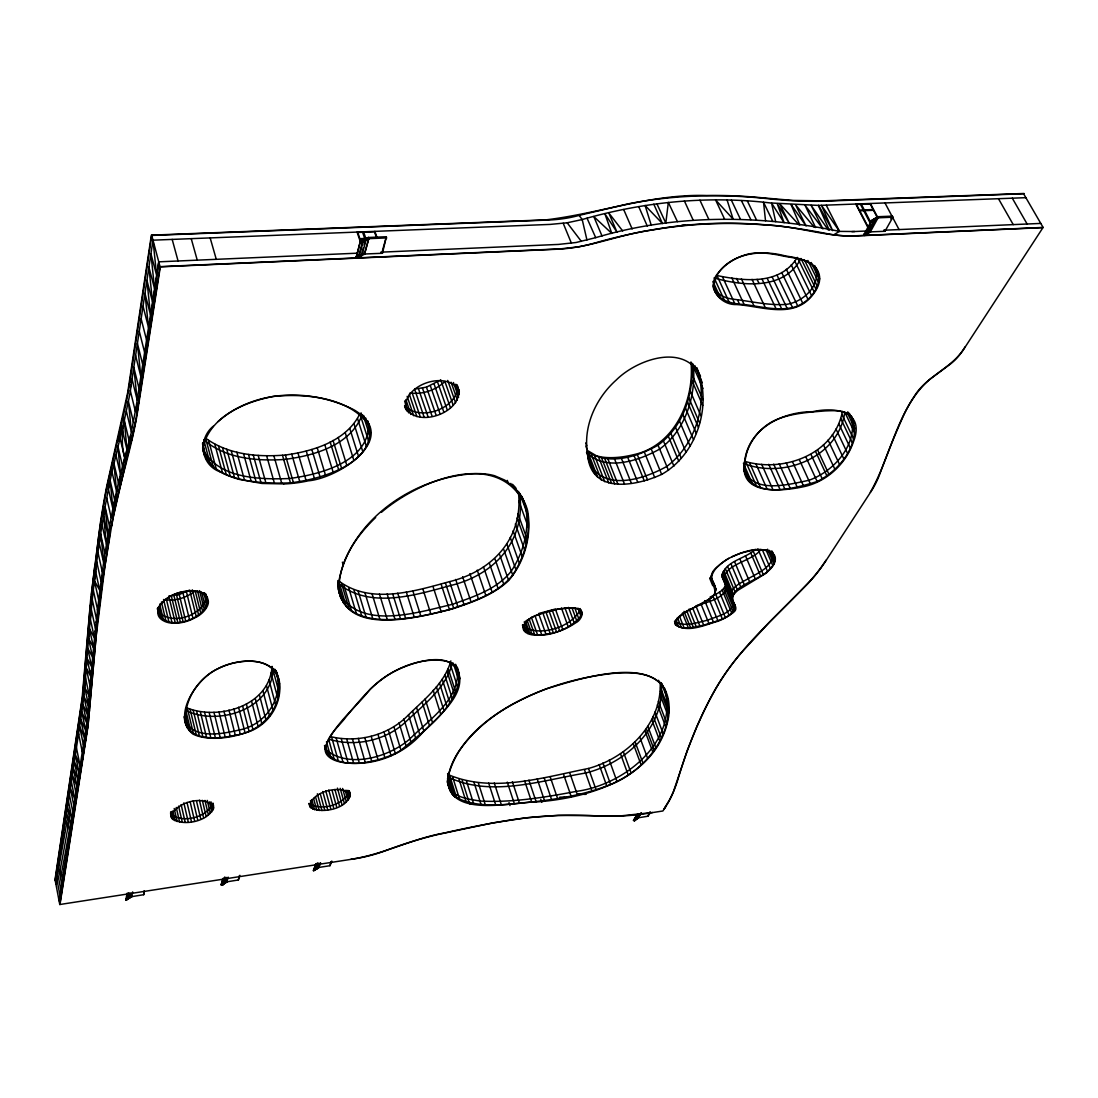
<?xml version="1.0" encoding="UTF-8"?>
<svg xmlns="http://www.w3.org/2000/svg" width="1098" height="1098" viewBox="0 0 1098 1098"><rect width="100%" height="100%" fill="white"/><g stroke="black" fill="none" stroke-linecap="round" stroke-linejoin="round"><path stroke-width="1.5" d="M587.759 456.068C591.973 495.088 637.252 485.632 661.655 474.405C696.997 454.448 712.808 404.764 696.859 367.899M674.515 621.262C678.646 632.777 694.91 626.395 703.736 625.242C714.043 621.194 733.67 618.75 735.015 605.533C718.751 580.664 788.625 580.046 772.086 551.251C776.492 565.319 757.922 573.101 748.26 578.66C741.521 582.53 724.9 589.791 732.284 599.741M203.446 445.568C205.367 482.502 263.506 484.081 290.448 482.832C320.781 479.455 381.555 462.423 367.542 420.754L368.942 425.132C348.889 396.954 305.395 393.4 273.443 396.405C245.65 401.717 211.489 415.689 203.446 445.568L202.65 442.59M457.825 387.718C455.039 409.293 421.33 420.946 405.313 406.589C415.95 430.485 467.954 411.201 457.276 385.261M661.778 683.779C684.109 724.9 645.94 773.047 606.741 785.921C577.301 797.175 545.555 800.744 514.372 803.805C494.594 805.493 473.073 806.673 455.052 796.846L448.135 774.584C492.522 793.483 543.469 777.315 588.542 768.449C626.45 758.032 661.984 724.282 660.186 682.778M455.052 796.846C441.739 785.317 450.29 764.99 457.907 752.638C473.842 729.113 497.078 711.284 522.538 699.055C550.867 685.193 581.816 676.78 613.137 673.39C632.201 671.88 657.99 671.633 666.376 692.852M597.71 477.356L587.732 451.717C608.608 465.964 637.938 456.658 658.045 445.157C683.478 426.628 693.812 393.606 691.918 363.164L702.995 388.596M187.003 727.658L184.313 716.459C184.876 741.96 217.898 739.325 235.288 735.207C264.81 731.666 287.58 700.936 276.531 671.921M518.256 491.341C535.632 516.554 528.66 550.922 512.697 575.05C497.147 594.347 472.071 601.882 449.425 609.527C415.717 618.188 338.445 636.936 337.8 580.595M109.827 525.146L109.471 536.881L102.677 580.046L97.242 623.87L88.224 722.992L59.772 904.519L353.762 858.924A159.704 134.999 17.4 0 0 383.655 851.362L388.568 849.523A544.21 479.785 61.8 0 1 436.908 834.727L492.618 822.924L526.422 817.777L558.113 815.375L619.739 815.992L652.528 812.506M158.414 612.588C156.712 591.232 215.853 578.605 205.587 607.825C196.075 622.511 161.077 631.954 157.426 608.429L159.114 615.278M339.296 592.755C337.045 563.549 355.436 536.881 375.667 517.515M107.055 551.1L107.755 536.853M744.636 472.222C754.889 500.153 796.325 487.869 817.145 481.528C839.929 470.369 863.179 441.89 851.197 415.799C858.636 443.853 834.109 471.509 808.773 480.334C788.899 484.355 753.736 494.347 743.922 469.766M60.006 904.381L87.977 726.547L96.144 636.483L104.914 566.403L112.737 519.244L126.078 461.585L126.668 450.702L131.225 432.859L136.083 407.138L135.37 411.407L130.278 390.586M206.616 596.763C203.199 615.896 170.917 626.533 158.126 611.119M84.999 684.768L82.789 705.602L55.888 884M325.928 751.54C324.624 737.115 338.596 727.178 346.213 716.623C359.54 700.771 372.524 683.862 390.764 673.376C408.072 663.302 455.711 645.981 459.595 678.372C454.092 710.296 424.034 730.499 400.948 750.25C383.627 761.271 334.149 774.323 324.884 747.752M118.543 483.23L113.876 463.274L116.608 491.767L111.969 471.838L111.804 472.593C96.802 542.508 90.05 613.878 84.985 685.097L85.493 677.782L89.391 696.352L84.793 687.595L88.663 706.11L83.942 696.544L87.813 715.1L82.926 704.6L86.783 723.102L81.828 712.026L85.644 730.458L80.73 719.341L84.505 737.705L79.632 726.56L83.393 744.869M59.772 904.519L55.188 880.322L82.679 696.173L89.803 611.229L98.642 536.716A2381.287 503.584 74.9 0 1 106.945 486.894L123.305 415.593A334.437 57.618 86.3 0 0 129.77 382.2L151.73 235.439L548.369 220.039A129.77 84.711 19.6 0 0 579.099 215.386L627.685 203.967A488.088 352.691 31.7 0 1 769.108 198.834A341.135 199.932 22 0 0 837.458 200.687L1023.597 193.756L1043.1 227.423L963.907 348.972A97.489 55.037 89.8 0 1 950.69 363.836L930.033 379.181A153.802 90.379 84.2 0 0 902.323 418.297L900.209 423.087A1473.104 985.441 53.4 0 0 881.488 469.464L879.896 473.787A101.332 53.102 86.5 0 1 871.771 490.353L825.243 561.792A315.222 148.738 88.1 0 1 807.442 584.109L769.286 622.429L743.881 649.934A610.131 296.089 72.8 0 0 700.14 719.533A773.568 375.091 70.5 0 0 677.576 780.554A163.973 67.211 82.6 0 1 668.147 802.665L664.784 808.073M126.668 450.702C101.798 539.694 94.881 632.16 86.687 723.76L59.072 900.785L61.159 896.49M346.295 606.672L338.664 580.856C370.506 604.998 414.756 591.095 449.59 581.624C492.659 571.125 523.719 537.938 518.393 491.835M90.132 686.538L86.193 667.872L86.948 658.045L91.724 666.994L87.703 648.424M90.489 681.831L91.422 670.576L92.85 668.462M87.73 648.191L92.589 657.304L88.567 638.487L89.432 628.742L94.428 638.007L90.352 619.08L91.312 609.459L95.402 628.372M89.432 628.742L94.414 651.471M115.715 504.943L117.102 489.543M112.737 519.244L114.467 501.58M713.055 286.66C716.404 300.44 731.886 303.954 744.101 304.489C760.049 306.411 776.478 311.022 792.509 307.577C809.665 303.817 826.904 282.557 814.551 265.757C823.226 284.094 802.72 303.021 785.262 304.475C767.612 305.532 750.181 301.085 732.723 299.15C725.435 298.107 717.79 295.046 713.824 288.486M91.491 594.608L94.84 565.333M524.638 630.691L523.321 626.931C541.204 636.771 570.754 627.329 580.526 609.843L581.913 613.604C575.009 629.442 533.216 645.336 522.785 626.656M118.886 490.724L120.986 472.909M98.614 599.851L94.428 580.746L96.748 561.86L101.002 581.116M170.465 813.824C182.117 823.857 207.138 817.557 212.943 803.379C216.457 820.494 178.768 829.319 170.972 816.239C176.133 801.979 204.585 794.183 213.849 807.154M122.235 476.683L124.513 458.827M731.886 600.428L722.21 577.15C723.143 561.16 745.583 559.074 755.259 549.384M523.664 629.168C524.926 614.688 546.159 612.698 557.427 609.321C564.894 608.992 578.385 604.38 581.913 613.604M119.064 441.039L121.576 422.222M709.967 597.161C715.841 594.1 724.241 591.204 725.805 584.026L727.288 587.581C722.621 599.453 706.783 602.088 695.912 605.89L703.736 625.242M86.385 665.21L84.079 681.515L85.177 682.119M137.236 411.695L158.757 261.832L357.303 253.185M101.716 575.832L102.677 580.046M126.078 461.585L130.607 435.549M105.024 553.543L100.645 534.012L99.273 543.194L103.624 562.629M129.77 382.2L130.058 380.21M125.762 462.807L124.76 457.893C117.5 432.681 128.425 409.499 131.184 384.767M735.015 605.533L733.505 601.924C733.203 613.562 716.253 616.321 707.592 620.219C697.244 622.442 684.534 627.521 674.735 621.441L676.162 625.037M54.9 880.486L82.158 697.848L90.763 598.383L100.357 523.019A1834.127 394.662 76.5 0 1 106.588 486.922L127.739 392.315L151.359 235.15L546.035 219.847C599.7 213.479 651.732 193.715 706.59 195.513A479.428 345.774 31.6 0 1 761.82 197.75L792.838 200.426L822.196 200.865L1024.063 193.481M130.895 386.674L152.993 240.174L550.249 224.404L567.172 222.784L582.201 219.545M56.163 882.147L56.725 878.455L59.923 895.295M78.136 736.497L78.562 733.711L82.281 751.952M136.097 407.056L158.757 261.832M151.73 235.439L160.034 266.649L135.644 421.193L127.656 455.794M193.44 733.601L187.346 708.086C219.339 720.494 269.49 705.822 272.071 666.39L278.837 691.671M273.1 670.274C270.396 710.296 217.624 725.874 185.85 710.516L190.997 732.146M61.378 889.819L87.538 727.837M102.045 524.858L106.479 544.457L103.528 515.799L105.079 506.851L109.567 526.546M756.618 486.414L745.72 461.585C784.137 472.73 834.453 454.174 842.44 411.421M127.739 405.066L128.301 401.992M111.694 526.011C118.268 485.7 132.625 447.106 138.334 406.644L160.322 266.869L557.606 249.205C589.887 247.846 620.013 234.272 651.896 230.058C689.585 223.498 728.084 221.851 766.198 225.035C797.326 225.859 827.384 237.786 858.636 235.823L1042.743 227.629M110.157 480.512L108.373 489.104L112.943 508.964L110.157 480.512L114.727 500.29M131.609 440.627L135.644 421.193M128.699 893.58L128.013 896.682L128.713 893.676M127.299 894.06L127.148 893.305L125.831 899.674L127.752 899.386L129.084 893.086M129.646 896.874L130.333 893.772L129.674 896.97L143.687 894.705L144.414 891.576M132.007 896.503L125.954 900.291L125.803 899.537L127.739 899.276L127.684 898.233L131.65 896.654L132.652 891.905M111.804 472.593L124.294 420.561L129.207 440.943M361.571 254.132L382.433 253.281L386.372 236.743L368.31 237.484L368.736 238.842L364.55 254.132L364.124 252.828M144.222 890.656L143.687 894.705M338.308 760.928L331.582 736.868C358.785 742.975 388.98 735.138 408.538 714.839C424.72 699.001 444.525 683.601 450.866 660.914M452.403 663.082C445.829 688.487 423.169 705.245 404.984 722.525C384.931 740.944 354.38 747.216 328.59 739.091L334.272 759.487M349.329 792.166C342.933 805.122 321.481 811.285 309.279 803.475L310.254 807.14C320.945 815.224 353.762 807.812 349.219 790.793L350.344 795.817M365.058 254.036L356.383 257.879L360.199 241.587L368.297 237.484L369.271 238.637L386.784 237.923M356.136 257.124L360.24 241.834M356.095 257.001L358.991 257.001L363.122 241.711L360.501 242.576L360.199 241.587L366.018 240.146L361.901 255.559L358.758 255.573L362.477 241.807M710.406 577.754C716.843 586.497 718.751 594.8 707.332 600.414C697.601 608.47 678.77 609.884 675.462 623.664M361.613 254.256L363.232 248.011M364.111 245.074L365.73 238.842L369.271 238.637L361.736 242.397M368.31 237.484L360.185 241.642M364.509 254.009L368.695 238.719M362.148 414.866C350.495 445.568 313.383 455.986 283.709 459.513C256.246 461.174 225.419 458.58 203.761 439.79L210.13 463.768M382.461 250.577L386.372 236.743M224.898 878.235L223.059 878.62L221.192 884.7L223.059 884.508L224.898 878.235L223.031 878.524L221.206 884.796L223.045 884.412L224.816 877.206M224.843 877.302L222.99 883.478L226.764 881.859L228.151 877.124M239.872 875.298L238.403 879.965L224.857 882.147L226.229 877.412M226.38 878.441L224.98 883.067M239.158 875.943L238.403 879.965M316.677 864.579L317.528 863.879L315.716 864.153L313.561 870.989L319.065 867.393M317.418 862.863L315.222 870.124L313.424 870.412L315.744 864.25L317.542 863.975M315.222 870.124L317.528 863.879M318.626 863.11L316.897 867.818C318.091 869.945 313.987 867.983 315.195 870.028L313.397 870.316L318.475 866.555L318.736 867.53L320.492 862.918M318.791 864.112L317.061 868.82L316.869 867.736L329.99 865.704L331.802 861.052M318.722 867.447L320.479 862.822M330.965 861.724L329.99 865.704M715.127 592.742C714.469 582.118 705.259 575.832 718.312 566.06A34.299 15.976 -22.5 0 1 728.633 558.457C741.466 552.212 763.673 542.865 774.351 556.425M213.094 466.403L205.587 438.129C228.274 454.846 258.154 457.262 285.384 455.025C313.493 451.196 346.419 441.08 359.897 413.795L368.791 441.671M867.887 232.076L870.302 231.98L878.043 217.843L877.522 216.731L892.358 216.128L892.907 217.184L884.961 231.28L867.832 231.966L863.783 234.478L864.195 235.37L870.714 231.843M863.755 234.533L866.226 234.547L873.939 220.396L871.579 220.506L863.879 234.643M871.634 220.616L877.48 216.786M864.195 235.37L865.224 235.329M866.542 231.856L870.426 224.843M871.977 222.029L873.528 219.229L876.094 219.12L873.583 219.339L872.032 222.139M866.596 231.966L869.698 226.353M873.335 222.263L875.614 217.939L892.907 217.184M865.814 233.366L868.367 233.256L876.094 219.12M890.766 218.941L892.358 216.128M870.33 492.302C887.623 461.929 894.225 426.312 913.879 397.009C926.314 375.626 952.707 368.283 965.018 346.941M633.532 820.343L637.389 814.249L638.981 814.071L635.152 820.11L633.56 820.357L637.416 814.4L639.009 814.153L635.179 820.206L633.587 820.453L636.84 817.667M638.02 814.345L634.987 819.273L636.716 818.998L639.75 814.071M634.438 820.796L638.391 817.694L634.466 820.879L633.546 820.316M641.15 812.891L638.103 817.818L641.177 812.987M648.547 814.167L650.112 811.724M636.469 818.079L648.067 816.198L650.414 812.547M663.741 809.432L669.327 800.195A155.257 63.766 82.5 0 0 673.609 791.095L687.211 750.62L696.557 727.192A895.501 433.834 68.9 0 1 711.188 696.914C735.152 650.304 776.698 616.952 811.697 579.14M665.964 806.261L662.89 810.983L647.806 813.33A253.679 198.354 25.7 0 1 621.221 816.02L620.562 816.034A330.237 253.075 24.3 0 1 589.063 815.498A499.727 436.867 58 0 0 511.215 819.89L502.994 821.249A2592.68 1662.248 84.5 0 0 444.292 832.998C412.272 838.625 383.147 854.587 350.962 859.267M83.324 690.313L84.738 688.172M91.367 608.855L89.803 611.229L95.553 571.262L99.767 590.395L94.428 580.746M98.902 597.477L100.7 594.773M826.19 560.062L820.494 568.311M729.141 302.142L716.967 275.529C744.32 281.198 780.39 285.356 797.299 257.371L814.236 292.068M81.952 701.581L83.626 699.385M213.232 426.244C197.75 438.884 200.412 464.77 220.012 471.824M82.679 696.173L84.175 694.43M676.739 619.148L684.329 612.945L710.131 598.52M732.64 612.904C740.628 608.251 730.925 602.541 732.627 596.749A32.967 11.007 -19 0 1 737.952 590.271L766.308 573.101L773.829 564.55A34.299 15.976 -22.5 0 0 774.323 555.012L770.261 551.525A34.285 15.948 -22.5 0 0 760.626 549.755A40.324 18.735 -22.5 0 0 751.499 550.482L740.766 553.09L731.735 556.782M760.818 549.439C753.173 561.915 717.186 565.017 725.627 583.738M89.926 705.341L88.636 706.549L89.473 711.175M381.431 512.313C416.746 481.912 496.721 447.092 524.775 504.284L522.195 497.161M218.063 421.591C255.052 388.884 311.228 388.225 353.872 409.774C401.58 437.526 338.664 478.289 308.346 480.814A64.164 29.509 -7.2 0 1 283.723 483.971M639.009 814.153L637.609 814.922L637.389 814.249M424.144 417.226L414.591 389.131L426.436 387.155L439.612 380.498M128.37 897.766L125.803 899.55L130.017 896.641M222.139 885.139L227.108 881.708L222.167 885.263L221.178 884.659M224.925 878.331L224.019 879.059M728.743 558.333C721.084 563.233 710.914 570.027 711.422 580.238M878.537 217.775L873.006 221.069L871.579 220.396M872.965 221.123L878.51 217.829M160.034 266.649L560.323 248.875L578.783 246.83A230.649 148.601 18.7 0 0 598.849 241.862A747.477 555.945 39.1 0 1 663.837 227.972L667.804 227.382A459.568 332.419 32 0 1 776.725 225.831A556.329 410.611 33.8 0 1 829.951 234.245L833.684 234.807L839.49 231.39L854.656 231.527M175.172 622.525L168.79 596.077L179.235 594.553L189.666 590.065L196.199 616.417M356.054 257.001L360.075 254.942M189.803 620.356L197.42 616.554A24.458 13.629 -18.4 0 0 206.163 608.21A24.389 13.656 -17.9 0 0 208.4 601.731L207.563 598.012A24.293 13.615 -16.4 0 0 201.167 592.453M545.857 633.999L538.61 613.549L555.368 609.033L562.725 629.47M826.272 205.257L839.531 231.39C759.143 214.714 674.886 214 595.734 237.648L576.052 242.507L558.415 244.429L380.786 252.169M595.706 237.662L587.059 218.228M579.099 215.386L582.201 219.531C643.071 201.991 707.181 195.417 770.206 202.938L818.586 205.422L1025.861 197.681M470.96 804.107L474.02 803.516M127.176 893.484L129.111 893.182L128.15 893.937M851.897 231.637L866.789 230.992M883.698 230.251L1040.78 223.416M358.758 255.573L361.901 255.559M1043.1 227.423L854.697 235.823A101.318 63.464 25.3 0 1 833.684 234.807M362.93 240.393L366.018 240.146M360.199 241.711L363.122 241.711M681.927 225.186L685.07 225.049M364.714 238.486L359.87 238.678L357.77 232.474L362.601 232.282L365.209 239.954M368.914 238.321L365.826 238.444L363.713 232.241L374.473 231.815L376.614 238.005M365.003 239.337L360.158 239.542L361.242 242.768M859.377 210.075L863.357 209.924M873.13 209.54L864.277 209.883L861.381 204.324L870.22 203.995L877.467 217.816M859.775 210.843L863.755 210.679M873.528 210.294L864.661 210.651L870.934 222.702M535.851 635.111C549.906 634.932 564.015 630.966 575.599 622.882C581.473 620.315 586.058 609.706 576.889 608.512C562.835 606.769 548.478 610.447 535.577 615.854C528.44 617.749 516.472 628.523 527.809 633.56M559.747 797.175L564.894 797.093M283.751 483.889L261.969 483.463L239.364 479.414A108.551 45.992 -6.2 0 1 220.039 471.811M438.02 660.049C412.491 659.569 388.061 671.784 370.067 689.338C355.217 708.375 333.957 724.268 325.283 747.285A44.524 20.162 -16.5 0 0 327.89 755.918A50.398 22.852 -16.6 0 0 342.658 762.437C371.344 766.788 400.894 756.22 420.534 734.905C435.577 718.092 473.307 691.26 454.792 665.223M566.39 797.121L571.015 797.175M98.642 536.716L100.22 536.744M409.966 392.919C422.497 394.772 435.755 390.188 444.91 381.528L453.241 405.313M580.403 794.17L585.193 794.362M168.927 621.948L163.561 599.522C174.664 601.594 186.454 597.902 195.183 590.902L200.756 613.192M201.14 592.467L191.546 590.71L179.262 592.536A24.417 14.26 -16.9 0 0 166.457 598.794A24.513 14.247 -17.2 0 0 158.537 608.278L157.879 613.672A24.293 14.027 -18.3 0 0 163.108 620.548A24.183 13.999 -18.7 0 0 175.104 623.225M715.704 278.412C744.471 286.317 784.645 289.748 800.977 258.51L815.979 289.186M110.363 522.195L112.051 522.84M743.387 463.287C782.737 479.373 838.625 457.688 844.774 412.121L854.697 432.832M853.022 419.614C848.164 409.307 834.645 410.625 825.243 410.899C808.073 412.313 790.162 413.287 774.296 420.603C754.587 430.21 740.025 454.174 746.338 476.107M90.256 684.891L91.422 685.523M588.006 450.811L596.214 455.697A51.551 27.972 -22.5 0 0 607.798 457.605A65.66 35.781 -22.7 0 0 633.23 454.778C674.227 446.213 694.718 400.605 690.958 361.928M339.831 584.781C371.728 608.882 415.991 594.924 450.866 585.467C494.58 574.927 525.681 540.916 519.752 494.278M512.478 484.287L515.662 487.69L517.144 491.794M798.946 224.774L779.704 203.803L789.338 223.416L777.192 203.61L784.082 222.674L771.551 203.061L775.668 221.659M350.248 794.444C341.409 783.588 309.046 792.166 310.254 807.14M586.483 452.39C605.602 471.989 638.981 460.693 659.665 449.082C685.852 429.963 696.283 395.5 693.291 364.193M814.373 227.327L795.583 204.846L806.056 225.941L791.246 204.653M722.21 577.15L724.145 580.169M278.453 679.044C271.22 655.588 238.952 659.294 221.055 667.241C198.971 676.546 182.79 700.167 185.809 724.46M816.596 269.916C808.773 257.44 792.07 258.483 779.443 255.203C767.626 253.062 755.122 251.264 743.511 255.477C728.743 260.322 708.622 274.98 715.704 292.631M622.703 230.978L608.731 212.875L617.062 232.268L604.874 213.739L611.833 233.462L593.785 216.539L602.033 236.015M567.172 222.784L581.35 241.395M828.221 229.949L811.106 205.326L822.965 228.947L805.054 205.257L815.581 227.533M839.49 231.39L821.469 205.353L832.682 230.662L818.586 205.422M710.392 577.589L714.578 586.373M96.089 621.893L97.242 623.87M1012.301 198.203L1027.124 224.006M998.48 198.724L1013.234 224.61M591.273 466.403C607.77 491.245 645.693 478.234 666.815 466.403C695.816 444.566 709.239 401.744 696.571 367.775M404.572 405.848L406.782 410.954M88.567 638.487L93.481 647.587M86.193 667.872L90.914 676.752L86.948 658.045M885.043 203.048L899.07 229.592M870.481 203.597L878.222 218.392M884.412 230.223L884.961 231.28M870.192 223.086L860.475 204.365L856.495 204.516L868.436 227.574M869.698 230.813L870.302 231.98M855.836 204.146L868.134 227.904M458.813 389.612C445.349 370.177 402.925 384.945 405.546 408.758M741.383 200.591L750.881 219.682M814.14 265.538L818.463 274.308M811.189 262.518L819.026 278.439M83.887 684.013L84.903 686.085M807.881 260.473L818.628 282.351M804.477 260.048L817.351 286.317M700.524 376.312C684.548 342.576 636.922 359.375 616.335 379.935C592.646 400.962 578.77 436.002 591.328 466.568M794.705 260.94L811.573 295.623M772.8 221.398L763.535 202.293L765.512 220.698M791.233 264.81L807.922 299.219M786.333 269.216L802.803 303.364M850.964 416.334L854.271 423.224M747.381 200.989L756.549 220.08M781.707 272.551L797.738 305.917M849.33 413.26L850.552 415.799M847.807 411.887L849.029 414.44M847.176 412.519L854.903 428.618M777.055 275.227L792.509 307.577M841.891 414.454L853.558 438.871M840.711 418.516L852.336 442.919M772.306 277.259L787.225 308.593M838.735 423.663L850.319 448.053M731.392 200.207L740.45 219.284M767.351 278.645L781.721 308.963M836.003 429.03L847.546 453.419M762.149 279.304L776.025 308.716M832.38 434.63L843.868 459.019M677.425 221.631L668.339 202.389L665.813 223.072L656.865 203.734M757.085 279.331L758.993 283.38M724.529 219.024L715.58 199.932L733.107 219.092L727.109 200.042M828.07 440.037L839.517 464.427M752.034 279.359L765.169 307.385M823.486 444.841L834.864 469.244M741.438 278.919L754.161 306.246M817.626 449.947L828.963 474.35M736.634 278.425L738.515 282.488M699.92 200.179L708.786 219.312M815.581 451.484L826.89 475.901M731.831 277.931L744.101 304.489M810.983 454.476L822.251 478.906M737.458 299.754L739.366 303.885M805.905 457.07L817.145 481.528M722.415 276.696L734.617 303.281M684.397 200.961L693.181 220.149M799.33 459.664L810.502 484.149M714.139 277.808L724.433 300.372M712.931 281.459L720.412 297.901M713.041 285.096L717.721 295.403M792.454 461.654L803.599 486.167M786.237 462.903L797.34 487.443M779.182 463.768L790.231 488.349M773.706 464.152L784.727 488.775M653.804 204.187L662.451 223.553L645.102 205.477L651.292 225.392M768.778 464.317L779.772 488.967M761.696 464.303L772.663 489.008M755.959 463.946L766.898 488.679M818.367 205.422L829.265 230.155M638.707 206.616L647.271 226.051M749.618 462.821L760.53 487.622M744.073 464.852L752.624 484.355M743.675 466.856L744.801 469.45M743.648 467.419L750.126 482.255M744.128 469.82L745.268 472.401M743.607 469.395L748.04 479.538M694.856 365.648L702.336 382.79M623.691 209.526L632.146 228.947M771.661 551.155L774.666 558.031M771.112 551.594L774.653 559.747M769.506 550.359L774.337 561.476M691.932 374.349L702.912 399.686M767.598 549.206L773.706 563.288M765.965 549.727L772.704 565.278M691.767 380.183L702.72 405.464M791.082 204.653L799.811 224.898M762.41 549.947L770.398 568.448M690.052 390.586L700.922 415.826M757.867 548.959L767.516 571.358M688.762 397.764L699.591 422.963M753.159 551.018L763.275 574.597M687.623 402.239L698.41 427.41M750.634 552.678L760.708 576.244M685.591 408.332L696.338 433.504M745.432 555.712L755.465 579.264M682.874 414.591L693.565 439.749M664.29 687.609C679.758 740.999 624.488 785.125 576.189 791.397C544.539 797.436 512.258 802.748 479.936 801.032C467.748 798.905 449.192 797.285 447.394 781.694L449.906 789.997M739.846 558.8L749.824 582.324M679.456 420.891L690.107 446.049M339.433 593.496C360.968 631.062 419.463 611.874 452.431 604.339C473.54 596.749 496.941 589.406 511.311 571.097C523.609 552.349 529.84 529.222 525.585 506.919M734.562 561.668L744.485 585.179M675.435 427.136L686.03 452.294M731.021 563.905L740.903 587.389M727.59 566.486L737.431 589.955M670.796 433.216L681.323 458.388M725.311 568.627L735.111 592.069M668.298 436.112L678.797 461.284M723.596 570.699L733.354 594.114M722.772 572.031L732.517 595.404M722.059 573.842L731.776 597.188M728.07 588.871L729.882 593.222M731.09 596.132L732.297 599.028M727.892 589.022L732.105 599.165M733.917 603.516L735.413 607.112M721.894 575.105L733.78 603.351M723.17 578.975L732.833 602.198M725.613 585.522L735.193 608.567M724.872 587.018L734.425 610.049M663.453 440.957L673.911 466.156M723.609 588.597L733.135 611.586M722.168 589.969L731.68 612.931M719.465 592.055L728.935 614.99M658.045 445.157L668.462 470.369M710.804 576.189L716.102 589.42M710.914 577.479L716.102 590.051M711.367 579.717L712.904 583.422M709.706 578.289L712.753 585.687M563.205 223.278L571.413 243.193M715.786 594.334L725.215 617.241M712.876 595.857L722.278 618.75M651.32 449.178L661.655 474.405M708.992 598.986L717.872 620.686M644.416 452.307L654.71 477.561M704.71 600.62L713.549 622.319M701.183 604.435L709.034 623.788M637.348 454.696L647.573 479.977M634.04 455.588L644.251 480.869M692.797 608.333L699.961 626.107M689.119 609.047L696.256 626.834M627.603 457.001L637.76 482.31M686.813 611.078L693.305 627.287M684.027 611.366L690.505 627.589M621.262 457.976L631.377 483.326M682.448 613.082L688.295 627.74M679.456 616.211L684.027 627.727M614.372 458.566L624.446 483.944M677.384 617.488L681.323 627.425M675.997 619.945L678.674 626.725M675.792 622.374L677.219 625.97M607.77 458.58L617.817 484.012M604.627 458.36L614.647 483.82M601.608 457.976L611.613 483.449M598.739 457.399L608.745 482.9M594.787 456.205L604.765 481.748M591.383 454.531L601.361 480.114M585.673 442.961L586.744 445.706M585.756 446.035L587.348 450.139M586.867 451.621L587.924 454.352M587.059 453.858L594.91 474.089M587.801 455.821L588.857 458.552M587.842 457.55L592.851 470.466M668.353 701.251L661.243 682.75C665.347 727.178 626.093 763.192 585.632 773.019C541.328 780.445 490.531 797.779 447.806 776.876L453.666 795.748M660.529 682.366L661.408 684.658M658.594 680.293L659.473 682.585M660.543 687.815L668.888 709.582M660.461 691.177L668.778 712.904M659.925 694.403L668.229 716.088M658.388 701.306L666.623 722.951M657.386 704.834L665.608 726.451M654.957 712.026L663.123 733.588M653.241 716.321L661.38 737.856M651.663 719.423L659.774 740.944M647.834 726.396L655.89 747.875M646.338 728.866L654.381 750.346M644.869 730.746L652.898 752.226M639.654 736.813L647.614 758.265M184.862 720.453C194.319 739.723 222.235 733.903 239.227 729.992C265.634 725.16 284.835 696.873 276.01 670.809L277.067 674.762M635.069 741.768L642.989 763.206M633.217 743.511L641.122 764.949M580.101 608.553L581.789 612.588M580.403 610.913L581.789 614.66M578.001 608.141L581.062 616.486M574.817 607.949L578.989 619.327M572.209 608.429L576.917 621.317M647.765 815.389L648.067 816.198M623.348 751.801L631.172 773.225M568.544 607.386L574.35 623.307M620.521 753.832L628.317 775.243M564.948 607.825L571.276 625.256M521.728 496.282L527.054 510.982M519.999 493.771L527.726 514.976M561.407 607.963L568.256 626.889M518.887 501.141L528.303 527.246M510.844 483.394L511.833 486.139M609.253 759.981L616.966 781.392M507.276 480.375L508.264 483.134M517.954 513.713L527.273 539.667M552.28 610.282L559.623 630.719M517.117 517.954L526.409 543.853M549.178 611.325L556.494 631.762M602.926 762.973L610.584 784.384M515.333 523.938L524.556 549.782M545.994 612.204L553.282 632.64M599.11 764.51L606.741 785.921M542.796 612.876L550.071 633.326M513.109 530.801L522.277 556.576M456.631 384.478L459.362 392.055M510.241 537.444L519.327 563.137M455.643 384.286L459.293 394.621M453.392 382.488L458.635 397.311M534.904 615.539L541.602 634.493M588.542 768.449L596.104 789.86M451.086 382.228L457.372 400.043M506.947 544.265L515.964 569.903M531.377 617.309L537.512 634.754M447.737 380.416L455.574 402.705M584.479 769.725L592.014 791.15M529.044 618.792L534.644 634.74M503.735 549.467L512.697 575.05M527.013 620.041L532.063 634.466M525.434 621.056L529.95 633.971M440.655 379.757L450.454 407.783M524.254 621.866L528.234 633.258M499.617 554.545L508.511 580.06M523.087 624.652L525.462 631.487M522.428 624.968L523.307 627.48M437.539 381.994L447.284 410.021M569.917 773.294L577.342 794.719M494.978 558.964L503.817 584.424M434.094 384.012L443.812 412.038M430.347 385.741L440.024 413.781M563.645 774.584L571.042 796.023M489.365 563.192L498.121 588.61M374.885 231.362L377.081 237.744M382.035 252.115L382.433 253.281M426.436 387.155L436.084 415.195M422.483 388.184L432.09 416.252M483.463 566.801L492.137 592.165M418.516 388.857L428.096 416.938M550.222 776.917L557.537 798.397M477.218 570.109L485.824 595.432M544.237 777.892L551.512 799.385M412.285 393.262L420.356 417.13M357.07 232.076L360.858 243.276M469.889 573.609L478.426 598.904M409.321 394.251L416.869 416.636M537.197 778.907L544.443 800.428M407.152 396.337L413.671 415.73M540.792 799.358L541.781 802.336M405.876 399.576L410.872 414.468M404.599 400.976L408.58 412.875M462.629 576.738L471.083 602.006M528.907 780.129L536.112 801.691M524.542 780.623L531.72 802.199M455.67 579.456L464.056 604.71M449.59 581.624L457.921 606.865M512.382 781.707L519.505 803.352M445.417 582.997L453.707 608.237M507.276 782.133L514.372 803.805M441.163 584.287L449.425 609.527M509.019 802.583L510.007 805.589M432.996 586.51L441.19 611.751M459.321 673.829L457.221 667.145C461.709 698.644 429.496 719.204 409.925 738.858C389.008 757.263 349.137 768.861 325.804 749.838L326.847 753.612M494.265 783.011L501.319 804.765M455.67 664.29L456.878 668.037M455.478 665.635L459.595 678.372M453.241 663.096L459.28 681.817M450.166 663.906L457.839 687.746M488.679 783.107L495.706 804.903M422.826 588.912L430.938 614.166M448.259 668.86L455.89 692.66M367.775 421.838L370.218 429.428M366.54 420.369L370.52 432.79M447.023 671.427L454.641 695.185M365.661 417.981L366.608 420.905M363.616 415.401L364.55 418.338M363.616 416.471L370.15 436.908M361.022 412.834L361.956 415.771M444.855 675.27L452.431 699.014M478.33 782.901L485.302 804.779M442.247 679.223L449.796 702.94M474.048 782.517L481.006 804.436M412.862 590.916L420.891 616.198M357.564 418.667L366.403 446.488M439.488 682.956L446.996 706.659M354.023 423.883L362.793 451.649M466.526 781.213L473.471 803.228M436.414 686.717L443.894 710.392M406.315 592.028L414.303 617.323M462.203 780.307L469.134 802.364M433.202 690.326L440.641 713.988M349.795 428.549L358.497 456.26M459.046 779.319L465.977 801.416M397.737 593.167L405.67 618.503M345.184 432.557L353.817 460.227M452.637 776.972L459.554 799.166M449.713 775.627L456.631 797.862M392.631 593.647L400.523 619.011M425.173 698.946L432.53 722.594M447.586 773.568L448.313 775.915M447.49 778.66L452.39 794.472M447.408 780.294L448.135 782.627M447.421 781.158L450.894 792.358M422.167 702.061L429.496 725.696M387.141 593.977L394.992 619.354M338.184 437.416L346.721 465.03M416.567 707.496L423.842 731.117M333.037 440.449L341.505 468.023M379.441 594.018L387.251 619.45M330.155 441.986L338.596 469.546M412.615 711.161L419.848 734.795M372.016 593.579L379.784 619.066M408.538 714.839L415.744 738.474M324.761 444.608L333.133 472.14M403.886 718.888L411.036 742.536M364.893 592.632L372.62 618.16M317.212 447.682L325.502 475.201M399.068 722.8L406.191 746.448M358.195 591.163L365.895 616.747M353.913 589.873L361.599 615.498M311.846 449.507L320.094 477.012M393.866 726.588L400.948 750.25M342.37 562.162L343.18 564.88M348.711 587.828L356.356 613.508M306.287 451.127L314.467 478.632M388.335 729.937L395.376 753.626M343.907 585.207L351.538 610.941M341.602 583.56L349.233 609.335M384.039 732.064L391.053 755.767M338.678 586.442L343.701 603.488M337.676 584.891L338.857 588.912M338.596 589.53L341.711 600.071M297.997 453.09L306.095 480.595M378.014 734.411L384.986 758.142M291.739 454.201L299.795 481.72M371.22 736.305L378.151 760.077M285.384 455.025L293.386 482.544M364.783 737.554L371.673 761.367M282.488 455.286L290.448 482.832M358.319 738.336L365.181 762.177M273.841 455.711L281.733 483.285M210.157 237.895L216.279 259.334M352.389 738.734L359.211 762.616M89.171 699.344L90.118 702.665M266.608 455.697L274.445 483.312M346.68 738.83L353.474 762.739M341.231 738.57L347.997 762.534M258.167 455.396L265.949 483.051M336.153 737.925L342.905 761.93M338.115 588.734L340.613 597.504M349.013 790.766L349.699 793.195M348.052 790.368L349.988 797.285M253.254 455.025L261.008 482.708M346.79 790.258L349.191 798.836M191.23 238.65L197.242 260.157M345.129 790.176L347.97 800.373M342.603 788.446L346.364 801.911M248.505 454.462L256.218 482.187M340.174 788.323L344.374 803.434M326.49 741.768L330.896 757.661M325.557 745.624L328.288 755.479M337.429 788.117L342.068 804.875M324.5 745.515L325.557 749.303M243.536 453.652L251.209 481.404M334.904 789.448L339.529 806.193M332.131 790.642L336.743 807.387M236.839 452.198L244.47 480.004M328.755 790.038L333.792 808.43M325.777 790.876L330.814 809.267M231.239 450.66L238.842 478.536M172.18 239.405L178.068 260.995M322.757 791.521L327.767 809.926M226.764 449.233L234.354 477.163M320.218 793.58L324.775 810.351M317.377 793.772L321.934 810.557M222.523 447.655L230.1 475.64M315.593 797.024L319.243 810.544M95.128 630.938L96.102 634.548M218.529 445.953L226.078 473.993M313.575 798.411L316.773 810.283M311.832 799.564L314.591 809.802M214.796 444.114L222.331 472.209M275.447 670.096L279.07 683.574M310.459 800.511L312.765 809.116M274.706 669.107L275.42 671.743M310.336 804.56L311.31 808.224M308.991 803.462L309.65 805.905M271.028 672.909L277.767 698.163M208.634 440.408L216.155 468.613M269.024 679.991L275.722 705.218M315.716 864.085L315.895 864.812M202.471 443.688L206.671 459.582M266.498 685.687L273.155 710.886M202.595 447.778L204.722 455.917M203.871 453.378L202.691 448.917C218.269 478.824 259.581 479.606 289.213 478.536C319.243 474.597 367.816 462.395 368.818 425.063M262.998 691.109L269.628 716.294M259.457 695.103L266.045 720.261M255.312 698.657L261.846 723.815M251.579 701.197L258.085 726.341M246.377 703.996L252.842 729.141M143.042 306.164L148.505 327.492L144.963 293.372L150.495 314.769L146.926 280.374L152.512 301.84L148.916 267.171L154.557 288.705L150.934 253.775L156.643 275.378L152.993 240.174M242.548 705.712L248.972 730.856M141.134 318.777L146.556 340.037M238.568 707.222L244.964 732.38M205.971 594.059L207.659 600.88M139.268 331.198L144.62 352.389M205.244 593.908L207.549 602.994M204.585 592.824L205.271 595.583M233.86 708.732L240.215 733.903M203.803 592.796L206.932 605.19M201.634 592.138L205.587 607.825M142.726 364.563L137.415 343.441L140.846 376.559L135.589 355.505M199.534 590.614L204.31 609.596M228.96 710.022L235.288 735.207M197.489 590.793L202.663 611.435M223.951 711.065L230.237 736.264M192.356 589.873L198.587 614.866M139.007 388.376L133.805 367.405L137.195 400.029L132.035 379.112M218.914 711.82L225.172 737.06M186.454 591.808L192.96 618.16M213.959 712.286L220.19 737.54M183.037 593.291L189.515 619.656M209.155 712.437L215.359 737.732M179.235 594.553L185.686 620.933M176.6 595.212L183.037 621.605M204.599 712.3L210.775 737.636M133.462 422.126L128.411 401.401L131.417 432.008L126.421 411.379M173.951 595.679L180.374 622.099M200.358 711.875L206.506 737.238M171.343 595.981L177.739 622.401M196.693 711.271L202.814 736.676M193.262 710.433L199.383 735.866M166.553 600.002L171.947 622.401M212.957 803.242L213.561 805.767M190.132 709.363L196.24 734.837M212.765 804.903L213.671 808.677M122.084 429.071L126.97 449.535L124.294 420.561M210.994 801.842L213.012 810.255M209.526 801.883L211.9 811.834M161.433 601.979L165.99 621.111M207.248 800.387L210.363 813.426M226.764 881.859L226.531 880.857L221.165 884.672L224.857 882.147M159.69 604.092L163.451 619.903M119.929 437.608L124.76 457.893M184.999 713.604L188.993 730.445M158.881 606.302L161.845 618.792M204.955 800.415L208.414 814.977M158.455 608.759L160.528 617.501M157.824 607.51L158.483 610.282M223.059 884.508L222.963 883.382M202.334 800.332L206.149 816.445M122.619 466.334L117.843 446.131L120.547 474.748L115.825 454.682M199.411 800.14L203.583 817.804M196.597 801.375L200.742 819.039M193.221 800.895L197.722 820.11M190.132 801.76L194.607 820.988M582.201 219.531L586.95 240.009M186.989 802.432L191.464 821.647M183.846 802.871L188.293 822.114M181.129 804.628L185.205 822.333M178.603 806.152L182.309 822.32M106.684 497.902L111.2 517.625M176.256 807.442L179.605 822.073M174.198 808.485L177.176 821.592M172.839 810.887L175.117 820.892M171.494 811.518L173.415 819.986M103.528 515.799L107.988 535.453L105.079 506.851M170.574 811.957L172.139 818.875M170.753 815.087L171.315 817.626M97.983 552.486L102.292 571.852M93.344 590.326L97.489 609.294M92.301 599.837L96.418 618.805M131.431 895.639L131.65 896.654M127.684 898.233L127.739 899.276M88.032 713.11L88.897 717.296M76.435 747.752L80.113 765.869L75.391 754.669L79.042 772.718L74.362 761.504L77.985 779.484L73.346 768.257L76.942 786.182L72.331 774.941L75.913 792.811M71.343 781.556L74.897 799.358L70.354 788.103L73.882 805.836M69.38 794.581L72.88 812.245M68.405 800.977L71.892 818.6L67.458 807.318L70.917 824.873L66.511 813.591L69.943 831.076L65.578 819.794L68.982 837.225M64.645 825.929L68.035 843.305M63.725 832.01L67.102 849.317M62.819 838.021L66.168 855.273M61.927 843.978L65.249 861.175M61.035 849.866L64.343 867.008M60.157 855.699L63.437 872.773M59.292 861.477L62.545 878.496L58.427 867.187L61.666 884.151M57.576 872.841L60.788 889.751M100.645 534.012L103.83 561.174M123.305 415.593L123.731 422.716M820.481 568.27A274.802 131.156 87.6 0 1 811.683 579.099M535.879 635.083A21.617 8.18 -15 0 1 527.836 633.546M189.762 620.274A24.321 13.807 -18.3 0 1 175.145 623.17M437.924 660.145A45.21 21.686 -20 0 1 454.737 665.251M732.695 612.904A33.736 11.145 -14.8 0 1 718.174 621.18C705.067 624.789 687.472 633.519 675.256 624.611A33.503 10.651 -18.2 0 1 676.67 619.162M715.155 592.728A33.352 12.051 -15.6 0 1 710.2 598.52M470.054 804.189A2531.686 1644.831 84.4 0 1 473.307 803.571M577.726 793.991A493.565 432.832 56.3 0 1 581.624 794.129M583.12 794.197A493.565 432.832 56.3 0 1 586.14 794.334M338.321 584.136C341.423 638.679 419.518 617.103 452.458 608.951C472.236 602.198 493.084 595.226 508.594 580.609C524.72 561.723 531.981 535.316 527.63 510.831A170.904 90.256 -16.9 0 0 512.368 485.892L504.737 480.101L494.69 475.763A59.402 31.952 -18.8 0 0 474.844 473.65C413.123 476.93 348.903 520.836 338.321 584.136M279.688 683.807C281.637 706.014 266.745 727.192 245.183 732.86A47.736 22.742 -14.4 0 1 206.273 737.787A47.749 22.756 -14.4 0 1 192.713 733.931C171.068 715.882 197.434 677.631 217.555 668.929C236.55 658.278 276.71 654.559 279.688 683.807M447.847 777.631C446.57 819.849 513.974 801.416 537.828 801.856C590.889 797.711 658.827 776.78 668.723 716.17C676.19 646.53 581.158 678.317 546.337 688.844C505.327 704.655 458.964 731.776 447.847 777.631M744.76 460.364C737.334 496.996 783.958 491.177 805.561 486.277C827.549 480.883 846.023 463.507 853.311 442.165C865.636 411.119 835.688 406.603 812.589 411.695C782.778 411.668 749.207 428.028 744.76 460.364M819.712 278.851L819.492 281.006A42.657 23.881 -26.6 0 1 811.01 296.968C791.987 318.887 760.804 306.04 736.538 304.558C720.137 305.285 705.52 286.729 718.27 272.839C733.615 252.197 762.437 249.685 785.633 256.012C798.589 257.865 819.684 261.777 819.712 278.851M130.786 893.25L129.784 898.013L130.799 893.347M98.861 609.651L97.42 609.898L98.861 609.651"/></g></svg>
